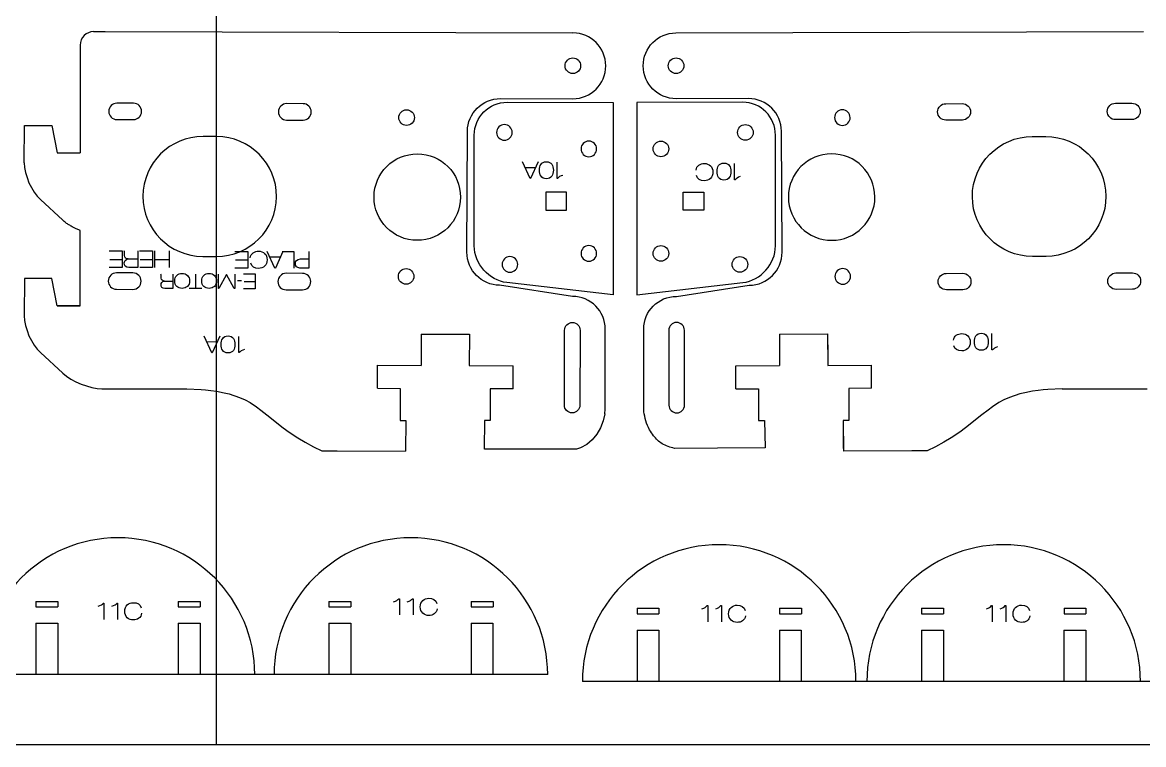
# Model space of a CAD drawing. Extents: x 0 to 610, y 0 to 305.
# Drawn here: x 269.4 to 474.3, y 0 to 131.9 of the extents above; entities that cross this region are included whole.
import ezdxf

# ---------------------------------------------------------------- set-up
doc = ezdxf.new("R2010")
doc.units = 0
doc.layers.add('CUTS', color=1, linetype='Continuous', true_color=0xff0000)
doc.layers.add('TEXT', color=5, linetype='Continuous', true_color=0x0000ff)
doc.layers.add('laser bed referance', color=3, linetype='Continuous', lineweight=25, true_color=0x00ff00)
doc.layers.add('Referance lines', color=2, linetype='Continuous', lineweight=25, true_color=0xffff00)

msp = doc.modelspace()

# ---------------------------------------------------------------- linework, layer by layer
at = {"layer": 'CUTS', "color": 1, "lineweight": 25, "true_color": 0xff0000}
for p, q in [((282.42, 130.23), (284.55, 130.23)), ((284.55, 130.23), (370, 130)), ((388.81, 130), (474.25, 130.23)), ((279.95, 127.77), (279.95, 108.07)), ((269.74, 106.26), (269.76, 113.1)), ((269.76, 113.1), (274.76, 113.09)), ((274.76, 113.09), (275.75, 108.07)), ((275.75, 108.07), (279.95, 108.07)), ((279.95, 80.12), (279.95, 93.9)), ((269.76, 85.15), (269.74, 78.31)), ((274.76, 85.14), (269.76, 85.15)), ((275.75, 80.12), (274.76, 85.14)), ((275.75, 80.12), (279.95, 80.12)), ((279.95, 80.12), (275.75, 80.12)), ((342.28, 74.99), (342.26, 69.25)), ((342.28, 74.99), (351.08, 74.97)), ((351.08, 74.97), (351.06, 69.22)), ((407.73, 74.97), (416.53, 75)), ((407.73, 74.97), (407.75, 69.22)), ((407.73, 74.97), (407.74, 71.02)), ((416.53, 75), (416.55, 69.25)), ((416.53, 75), (416.54, 71.06)), ((334.26, 65.08), (334.26, 69.28)), ((334.26, 69.28), (342.26, 69.25)), ((351.06, 69.22), (359.06, 69.2)), ((359.06, 65), (359.06, 69.2)), ((399.75, 69.2), (407.75, 69.22)), ((399.75, 65), (399.75, 69.2)), ((416.55, 69.25), (424.55, 69.28)), ((424.55, 65.08), (424.55, 69.28)), ((283.91, 64.99), (299.42, 64.98)), ((299.42, 64.98), (302.06, 64.86)), ((302.06, 64.86), (302.88, 64.79)), ((302.88, 64.79), (303.8, 64.7)), ((303.8, 64.7), (304.85, 64.55)), ((304.85, 64.55), (306.28, 64.27)), ((306.28, 64.27), (307.15, 64.06)), ((307.15, 64.06), (309.07, 63.42)), ((334.26, 65.08), (338.41, 65.06)), ((338.41, 65.06), (338.41, 59.22)), ((359.06, 65), (354.89, 65.01)), ((354.89, 65.01), (354.89, 59.17)), ((399.75, 65), (403.92, 65.01)), ((403.92, 65.01), (403.92, 59.17)), ((424.55, 65.08), (420.4, 65.06)), ((420.4, 65.06), (420.4, 59.21)), ((420.4, 65.06), (420.4, 59.22)), ((451.66, 64.06), (449.74, 63.42)), ((452.53, 64.27), (451.66, 64.06)), ((453.96, 64.55), (452.53, 64.27)), ((455.01, 64.7), (453.96, 64.55)), ((455.93, 64.79), (455.01, 64.7)), ((456.75, 64.86), (455.93, 64.79)), ((459.39, 64.98), (456.75, 64.86)), ((459.39, 64.98), (474.9, 64.99)), ((309.07, 63.42), (310.08, 62.96)), ((310.08, 62.96), (311.01, 62.46)), ((311.01, 62.46), (312.16, 61.71)), ((312.16, 61.71), (312.98, 61.11)), ((446.65, 61.71), (445.83, 61.11)), ((447.8, 62.46), (446.65, 61.71)), ((448.73, 62.96), (447.8, 62.46)), ((449.74, 63.42), (448.73, 62.96)), ((312.98, 61.11), (314.07, 60.25)), ((314.07, 60.25), (317.07, 57.85)), ((375.8, 60.4), (375.51, 59.12)), ((375.8, 60.4), (375.85, 61.24)), ((382.97, 60.81), (382.96, 61.24)), ((444.73, 60.25), (441.74, 57.85)), ((445.83, 61.11), (444.73, 60.25)), ((317.07, 57.85), (318.12, 57.08)), ((338.41, 59.22), (339.44, 59.21)), ((339.44, 59.21), (339.39, 53.59)), ((353.84, 59.17), (353.79, 53.95)), ((354.89, 59.17), (353.84, 59.17)), ((375.02, 57.87), (374.33, 56.69)), ((375.51, 59.12), (375.02, 57.87)), ((403.92, 59.17), (404.97, 59.17)), ((404.97, 59.17), (405.1, 54.21)), ((419.37, 59.19), (419.35, 54.09)), ((420.4, 59.22), (419.37, 59.21)), ((420.4, 59.21), (419.37, 59.19)), ((419.37, 59.21), (419.42, 53.59)), ((441.74, 57.85), (440.68, 57.08)), ((318.12, 57.08), (319.72, 56.02)), ((319.72, 56.02), (321.08, 55.21)), ((373.49, 55.65), (372.5, 54.81)), ((374.33, 56.69), (373.49, 55.65)), ((439.09, 56.02), (437.73, 55.21)), ((440.68, 57.08), (439.09, 56.02)), ((321.08, 55.21), (322.59, 54.39)), ((322.59, 54.39), (324.09, 53.66)), ((324.09, 53.66), (326.91, 53.65)), ((326.91, 53.65), (339.39, 53.59)), ((370.62, 53.98), (353.81, 53.94)), ((371.4, 54.21), (370.62, 53.98)), ((372.5, 54.81), (371.4, 54.21)), ((396.4, 54.14), (388.56, 54.1)), ((405.1, 54.21), (396.4, 54.14)), ((431.9, 53.65), (419.42, 53.59)), ((434.72, 53.66), (431.9, 53.65)), ((436.22, 54.39), (434.72, 53.66)), ((437.73, 55.21), (436.22, 54.39)), ((271.86, 26.16), (271.86, 25.15)), ((271.86, 26.16), (275.86, 26.16)), ((271.86, 25.15), (275.86, 25.15)), ((275.86, 26.16), (275.86, 25.15)), ((297.89, 26.16), (297.89, 25.15)), ((297.89, 26.16), (301.89, 26.16)), ((297.89, 25.15), (301.89, 25.15)), ((301.89, 26.16), (301.89, 25.15)), ((325.38, 26.16), (329.38, 26.16)), ((325.38, 26.16), (325.38, 25.16)), ((325.38, 25.16), (329.38, 25.16)), ((329.38, 26.16), (329.38, 25.16)), ((351.41, 26.16), (355.41, 26.16)), ((351.41, 26.16), (351.41, 25.16)), ((351.41, 25.16), (355.41, 25.16)), ((355.41, 26.16), (355.41, 25.16)), ((381.71, 24.89), (385.71, 24.89)), ((381.71, 24.89), (381.71, 23.89)), ((385.71, 24.89), (385.71, 23.89)), ((407.74, 24.89), (411.74, 24.89)), ((407.74, 24.89), (407.74, 23.89)), ((411.74, 24.89), (411.74, 23.89)), ((433.69, 24.89), (437.69, 24.89)), ((433.69, 24.89), (433.69, 23.89)), ((437.69, 24.89), (437.69, 23.89)), ((459.72, 24.89), (463.72, 24.89)), ((459.72, 24.89), (459.72, 23.89)), ((463.72, 24.89), (463.72, 23.89)), ((381.71, 23.89), (385.71, 23.89)), ((407.74, 23.89), (411.74, 23.89)), ((433.69, 23.89), (437.69, 23.89)), ((459.72, 23.89), (463.72, 23.89)), ((271.86, 22.16), (271.86, 12.75)), ((271.86, 22.16), (275.86, 22.16)), ((275.86, 22.16), (275.86, 12.75)), ((297.86, 22.16), (297.86, 12.75)), ((297.86, 22.16), (301.86, 22.16)), ((301.86, 22.16), (301.86, 12.75)), ((325.38, 22.16), (325.38, 12.75)), ((325.38, 22.16), (329.38, 22.16)), ((329.38, 22.16), (329.38, 12.75)), ((351.38, 22.16), (355.38, 22.16)), ((351.38, 22.16), (351.38, 12.75)), ((355.38, 22.16), (355.38, 12.75)), ((381.71, 20.89), (385.71, 20.89)), ((381.71, 20.89), (381.71, 11.48)), ((385.71, 20.89), (385.71, 11.48)), ((407.71, 20.89), (411.71, 20.89)), ((407.71, 20.89), (407.71, 11.48)), ((411.71, 20.89), (411.71, 11.48)), ((433.69, 20.89), (437.69, 20.89)), ((433.69, 20.89), (433.69, 11.48)), ((437.69, 20.89), (437.69, 11.48)), ((459.69, 20.89), (463.69, 20.89)), ((459.69, 20.89), (459.69, 11.48)), ((463.69, 20.89), (463.69, 11.48)), ((365.38, 12.77), (157.03, 12.77)), ((580.06, 11.5), (371.71, 11.5))]:
    msp.add_line(p, q, dxfattribs=at)
for points in [[(289.69, 117.16), (286.68, 117.16), (286.68, 117.16)], [(320.69, 117.07), (317.68, 117.08), (317.68, 117.08)], [(356.74, 118), (369.97, 117.98)], [(357.96, 117.32), (377.33, 117.26), (377.33, 82.15), (357.93, 84.39)], [(401.01, 117.32), (381.64, 117.26), (381.64, 82.15), (401.04, 84.39)], [(402.07, 118), (388.84, 117.98)], [(438.12, 117.07), (441.13, 117.08), (441.13, 117.08)], [(469.12, 117.15), (472.13, 117.16), (472.13, 117.16)], [(286.67, 114.16), (289.68, 114.16)], [(317.67, 114.08), (320.68, 114.07)], [(441.14, 114.08), (438.13, 114.07)], [(472.14, 114.16), (469.13, 114.15)], [(304.91, 111.06), (302.41, 111.07), (302.41, 111.07)], [(350.62, 89.92), (350.72, 112.02)], [(351.97, 91.09), (351.97, 111.3), (351.97, 111.3)], [(407, 91.09), (407, 111.3), (407, 111.3)], [(408.19, 89.92), (408.09, 112.02)], [(453.89, 111.06), (456.39, 111.07), (456.39, 111.07)], [(368.84, 100.18), (368.84, 100.9), (365.04, 100.9), (365.04, 97.6), (368.84, 97.6), (368.84, 100.18), (368.84, 100.18)], [(390.12, 100.18), (390.12, 100.9), (393.92, 100.9), (393.92, 97.6), (390.12, 97.6), (390.12, 100.18), (390.12, 100.18)], [(272.68, 99.55), (276.76, 95.79)], [(302.35, 89.17), (304.85, 89.16)], [(456.45, 89.17), (453.95, 89.16)], [(289.6, 86.16), (286.59, 86.16), (286.59, 86.16)], [(320.6, 86.07), (317.59, 86.08), (317.59, 86.08)], [(438.21, 86.07), (441.22, 86.08), (441.22, 86.08)], [(469.21, 86.15), (472.22, 86.16), (472.22, 86.16)], [(286.58, 83.16), (289.59, 83.15)], [(317.58, 83.08), (320.59, 83.07)], [(369.91, 81.87), (356.6, 83.91)], [(388.9, 81.87), (402.21, 83.91)], [(441.23, 83.08), (438.22, 83.07)], [(472.23, 83.16), (469.22, 83.15)], [(375.85, 61.24), (375.89, 75.86)], [(382.96, 61.24), (382.92, 75.86)], [(368.42, 62.01), (368.46, 75.68)], [(371.31, 75.67), (371.27, 62.01), (371.27, 62.01)], [(387.5, 75.67), (387.54, 62), (387.54, 62)], [(390.39, 62.01), (390.35, 75.68)], [(272.68, 71.6), (276.76, 67.84)]]:
    msp.add_lwpolyline(points, dxfattribs=at)
for points in [[(282.42, 130.23), (281.06, 130.23), (279.95, 129.13), (279.95, 127.77)], [(375.98, 123.97), (375.99, 127.28), (373.31, 129.99), (370, 130)], [(382.83, 123.97), (382.82, 127.28), (385.5, 129.99), (388.81, 130)], [(368.55, 124), (368.55, 124.79), (369.19, 125.42), (369.97, 125.42)], [(369.97, 125.42), (370.76, 125.42), (371.4, 124.79), (371.4, 124)], [(387.41, 124), (387.41, 124.79), (388.05, 125.42), (388.84, 125.42)], [(388.84, 125.42), (389.62, 125.42), (390.26, 124.79), (390.26, 124)], [(369.97, 122.57), (369.19, 122.57), (368.55, 123.21), (368.55, 124)], [(371.4, 124), (371.4, 123.21), (370.76, 122.57), (369.97, 122.57)], [(369.97, 117.98), (373.28, 117.98), (375.97, 120.65), (375.98, 123.97)], [(388.84, 117.98), (385.53, 117.98), (382.83, 120.65), (382.83, 123.97)], [(388.84, 122.57), (388.05, 122.57), (387.41, 123.21), (387.41, 124)], [(390.26, 124), (390.26, 123.21), (389.62, 122.57), (388.84, 122.57)], [(286.68, 117.16), (285.85, 117.17), (285.17, 116.5), (285.17, 115.67)], [(291.18, 115.65), (291.18, 116.48), (290.52, 117.15), (289.69, 117.16)], [(317.68, 117.08), (316.85, 117.08), (316.17, 116.41), (316.17, 115.58)], [(322.18, 115.57), (322.18, 116.39), (321.51, 117.07), (320.69, 117.07)], [(350.72, 112.02), (350.73, 115.33), (353.42, 118.01), (356.74, 118)], [(351.97, 111.3), (351.96, 114.62), (354.64, 117.31), (357.96, 117.32)], [(407, 111.3), (407, 114.62), (404.32, 117.31), (401.01, 117.32)], [(408.09, 112.02), (408.08, 115.33), (405.39, 118.01), (402.07, 118)], [(436.63, 115.56), (436.62, 116.39), (437.29, 117.07), (438.12, 117.07)], [(441.13, 117.08), (441.96, 117.08), (442.63, 116.41), (442.64, 115.58)], [(467.63, 115.65), (467.62, 116.48), (468.29, 117.15), (469.12, 117.15)], [(472.13, 117.16), (472.96, 117.17), (473.63, 116.49), (473.64, 115.67)], [(285.17, 115.67), (285.17, 114.84), (285.84, 114.17), (286.67, 114.16)], [(289.68, 114.16), (290.51, 114.15), (291.18, 114.82), (291.18, 115.65)], [(316.17, 115.58), (316.17, 114.75), (316.84, 114.08), (317.67, 114.08)], [(320.68, 114.07), (321.51, 114.07), (322.18, 114.74), (322.18, 115.57)], [(338.17, 114.53), (338.17, 115.32), (338.81, 115.95), (339.59, 115.95)], [(339.59, 115.95), (340.38, 115.95), (341.02, 115.31), (341.02, 114.52)], [(419.21, 115.95), (418.43, 115.94), (417.79, 115.31), (417.79, 114.52)], [(420.64, 114.53), (420.64, 115.31), (420, 115.95), (419.21, 115.95)], [(438.13, 114.07), (437.3, 114.07), (436.63, 114.74), (436.63, 115.56)], [(442.64, 115.58), (442.64, 114.75), (441.97, 114.08), (441.14, 114.08)], [(469.13, 114.15), (468.3, 114.15), (467.63, 114.82), (467.63, 115.65)], [(473.64, 115.67), (473.64, 114.84), (472.97, 114.16), (472.14, 114.16)], [(339.59, 113.1), (338.8, 113.1), (338.16, 113.74), (338.17, 114.53)], [(341.02, 114.52), (341.01, 113.73), (340.37, 113.1), (339.59, 113.1)], [(357.47, 113.24), (356.68, 113.24), (356.05, 112.6), (356.05, 111.81)], [(358.9, 111.81), (358.9, 112.6), (358.26, 113.24), (357.47, 113.24)], [(400.07, 111.81), (400.07, 112.6), (400.71, 113.24), (401.49, 113.24)], [(401.49, 113.24), (402.28, 113.24), (402.92, 112.6), (402.92, 111.81)], [(417.79, 114.52), (417.8, 113.73), (418.44, 113.1), (419.22, 113.1)], [(419.22, 113.1), (420.01, 113.1), (420.65, 113.74), (420.64, 114.53)], [(302.41, 111.07), (296.37, 111.09), (291.45, 106.2), (291.43, 100.15)], [(315.84, 100.08), (315.85, 106.13), (310.96, 111.05), (304.91, 111.06)], [(356.05, 111.81), (356.05, 111.03), (356.68, 110.39), (357.47, 110.39)], [(357.47, 110.39), (358.26, 110.39), (358.9, 111.03), (358.9, 111.81)], [(401.49, 110.39), (400.71, 110.39), (400.07, 111.03), (400.07, 111.81)], [(402.92, 111.81), (402.92, 111.03), (402.28, 110.39), (401.49, 110.39)], [(442.97, 100.08), (442.96, 106.13), (447.85, 111.05), (453.89, 111.06)], [(456.39, 111.07), (462.44, 111.09), (467.36, 106.2), (467.37, 100.15)], [(372.89, 110.24), (372.11, 110.24), (371.47, 109.6), (371.47, 108.81)], [(371.47, 108.81), (371.47, 108.03), (372.11, 107.39), (372.89, 107.39)], [(374.32, 108.81), (374.32, 109.6), (373.68, 110.24), (372.89, 110.24)], [(372.89, 107.39), (373.68, 107.39), (374.32, 108.03), (374.32, 108.81)], [(384.65, 108.81), (384.65, 109.6), (385.28, 110.24), (386.07, 110.24)], [(386.07, 107.39), (385.28, 107.39), (384.65, 108.03), (384.65, 108.81)], [(386.07, 110.24), (386.86, 110.24), (387.5, 109.6), (387.5, 108.81)], [(387.5, 108.81), (387.5, 108.03), (386.86, 107.39), (386.07, 107.39)], [(333.65, 100.03), (333.66, 104.4), (337.21, 107.92), (341.57, 107.91)], [(341.57, 107.91), (345.94, 107.9), (349.46, 104.35), (349.45, 99.99)], [(417.24, 107.91), (412.87, 107.9), (409.35, 104.35), (409.36, 99.99)], [(425.16, 100.03), (425.15, 104.4), (421.6, 107.92), (417.24, 107.91)], [(269.74, 106.26), (269.74, 104.06), (271.06, 101.04), (272.68, 99.55)], [(291.43, 100.15), (291.42, 94.1), (296.31, 89.19), (302.35, 89.17)], [(304.85, 89.16), (310.9, 89.15), (315.82, 94.04), (315.84, 100.08)], [(341.53, 92.11), (337.17, 92.12), (333.64, 95.67), (333.65, 100.03)], [(349.45, 99.99), (349.44, 95.63), (345.89, 92.1), (341.53, 92.11)], [(409.36, 99.99), (409.37, 95.63), (412.92, 92.1), (417.28, 92.11)], [(417.28, 92.11), (421.64, 92.12), (425.17, 95.67), (425.16, 100.03)], [(453.95, 89.16), (447.91, 89.15), (442.99, 94.04), (442.97, 100.08)], [(467.37, 100.15), (467.39, 94.1), (462.5, 89.19), (456.45, 89.17)], [(357.93, 84.39), (354.65, 84.77), (351.97, 87.79), (351.97, 91.09)], [(372.89, 91.14), (372.11, 91.14), (371.47, 90.5), (371.47, 89.71)], [(374.32, 89.71), (374.32, 90.5), (373.68, 91.14), (372.89, 91.14)], [(384.65, 89.71), (384.65, 90.5), (385.28, 91.14), (386.07, 91.14)], [(386.07, 91.14), (386.86, 91.14), (387.5, 90.5), (387.5, 89.71)], [(401.04, 84.39), (404.31, 84.77), (407, 87.79), (407, 91.09)], [(356.6, 83.91), (353.29, 83.92), (350.61, 86.61), (350.62, 89.92)], [(358.47, 89.14), (357.68, 89.14), (357.05, 88.5), (357.05, 87.71)], [(359.9, 87.71), (359.9, 88.5), (359.26, 89.14), (358.47, 89.14)], [(371.47, 89.71), (371.47, 88.93), (372.11, 88.29), (372.89, 88.29)], [(372.89, 88.29), (373.68, 88.29), (374.32, 88.93), (374.32, 89.71)], [(386.07, 88.29), (385.28, 88.29), (384.65, 88.93), (384.65, 89.71)], [(387.5, 89.71), (387.5, 88.93), (386.86, 88.29), (386.07, 88.29)], [(399.07, 87.71), (399.07, 88.5), (399.71, 89.14), (400.49, 89.14)], [(400.49, 89.14), (401.28, 89.14), (401.92, 88.5), (401.92, 87.71)], [(402.21, 83.91), (405.52, 83.92), (408.2, 86.61), (408.19, 89.92)], [(286.59, 86.16), (285.76, 86.17), (285.09, 85.5), (285.09, 84.67)], [(291.1, 84.65), (291.1, 85.48), (290.43, 86.15), (289.6, 86.16)], [(317.59, 86.08), (316.76, 86.08), (316.09, 85.41), (316.09, 84.58)], [(322.1, 84.57), (322.1, 85.4), (321.43, 86.07), (320.6, 86.07)], [(338.09, 85.52), (338.09, 86.31), (338.73, 86.95), (339.52, 86.94)], [(339.52, 86.94), (340.3, 86.94), (340.94, 86.3), (340.94, 85.52)], [(357.05, 87.71), (357.05, 86.93), (357.68, 86.29), (358.47, 86.29)], [(358.47, 86.29), (359.26, 86.29), (359.9, 86.93), (359.9, 87.71)], [(400.49, 86.29), (399.71, 86.29), (399.07, 86.93), (399.07, 87.71)], [(401.92, 87.71), (401.92, 86.93), (401.28, 86.29), (400.49, 86.29)], [(419.29, 86.94), (418.51, 86.94), (417.87, 86.3), (417.87, 85.51)], [(420.72, 85.52), (420.72, 86.31), (420.08, 86.94), (419.29, 86.94)], [(436.71, 84.57), (436.71, 85.39), (437.38, 86.07), (438.21, 86.07)], [(441.22, 86.08), (442.05, 86.08), (442.72, 85.41), (442.72, 84.58)], [(467.71, 84.65), (467.71, 85.48), (468.38, 86.15), (469.21, 86.15)], [(472.22, 86.16), (473.04, 86.17), (473.72, 85.49), (473.72, 84.67)], [(285.09, 84.67), (285.09, 83.84), (285.76, 83.17), (286.58, 83.16)], [(289.59, 83.15), (290.42, 83.15), (291.1, 83.82), (291.1, 84.65)], [(316.09, 84.58), (316.09, 83.75), (316.75, 83.08), (317.58, 83.08)], [(320.59, 83.07), (321.42, 83.07), (322.1, 83.74), (322.1, 84.57)], [(339.51, 84.09), (338.72, 84.1), (338.08, 84.74), (338.09, 85.52)], [(340.94, 85.52), (340.93, 84.73), (340.29, 84.09), (339.51, 84.09)], [(417.87, 85.51), (417.87, 84.73), (418.51, 84.09), (419.3, 84.09)], [(419.3, 84.09), (420.09, 84.1), (420.72, 84.74), (420.72, 85.52)], [(438.22, 83.07), (437.39, 83.07), (436.71, 83.74), (436.71, 84.57)], [(442.72, 84.58), (442.72, 83.75), (442.05, 83.08), (441.23, 83.08)], [(469.22, 83.15), (468.39, 83.15), (467.71, 83.82), (467.71, 84.65)], [(473.72, 84.67), (473.72, 83.84), (473.05, 83.16), (472.23, 83.16)], [(375.89, 75.86), (375.9, 79.17), (373.22, 81.87), (369.91, 81.87)], [(382.92, 75.86), (382.91, 79.17), (385.59, 81.87), (388.9, 81.87)], [(269.74, 78.31), (269.74, 76.11), (271.06, 73.09), (272.68, 71.6)], [(368.46, 75.68), (368.46, 76.46), (369.1, 77.1), (369.89, 77.1)], [(369.89, 77.1), (370.67, 77.1), (371.31, 76.46), (371.31, 75.67)], [(388.92, 77.1), (388.13, 77.09), (387.5, 76.46), (387.5, 75.67)], [(390.35, 75.68), (390.35, 76.46), (389.71, 77.1), (388.92, 77.1)], [(276.76, 67.84), (278.38, 66.35), (281.71, 65), (283.91, 64.99)], [(369.84, 60.58), (369.06, 60.59), (368.42, 61.23), (368.42, 62.01)], [(371.27, 62.01), (371.27, 61.22), (370.63, 60.58), (369.84, 60.58)], [(387.54, 62), (387.54, 61.22), (388.18, 60.58), (388.97, 60.58)], [(388.97, 60.58), (389.75, 60.59), (390.39, 61.23), (390.39, 62.01)], [(286.86, 37.77), (273.06, 37.77), (261.86, 26.57), (261.86, 12.77)], [(311.86, 12.77), (311.86, 26.57), (300.67, 37.77), (286.86, 37.77)], [(340.38, 37.77), (326.57, 37.77), (315.38, 26.57), (315.38, 12.77)], [(365.38, 12.77), (365.38, 26.57), (354.18, 37.77), (340.38, 37.77)], [(396.71, 36.5), (382.9, 36.5), (371.71, 25.31), (371.71, 11.5)], [(421.71, 11.5), (421.71, 25.31), (410.52, 36.5), (396.71, 36.5)], [(448.69, 36.5), (434.88, 36.5), (423.69, 25.31), (423.69, 11.5)], [(473.69, 11.5), (473.69, 25.31), (462.49, 36.5), (448.69, 36.5)]]:
    msp.add_open_spline(points, degree=3, dxfattribs=at)
for points, knots in [([(279.95, 93.9), (279.77, 93.97), (279.45, 94.1), (278.97, 94.36), (278.45, 94.6), (277.91, 94.94), (277.31, 95.3), (276.96, 95.62), (276.76, 95.79)], [0, 0, 0, 0, 0.56996, 1.043889, 1.636262, 2.295042, 2.956349, 3.722256, 3.722256, 3.722256, 3.722256]), ([(388.56, 54.1), (387.76, 54.31), (386.27, 54.72), (384.85, 56.18), (383.88, 57.62), (383.22, 59.1), (383.05, 60.25), (382.97, 60.81)], [0, 0, 0, 0, 2.433095, 4.57217, 5.897493, 7.664195, 9.361944, 9.361944, 9.361944, 9.361944])]:
    msp.add_open_spline(points, degree=3, knots=knots, dxfattribs=at)
at = {"layer": 'laser bed referance'}
msp.add_line((0, 0), (609.6, 0), dxfattribs=at)
at = {"layer": 'Referance lines'}
msp.add_line((304.8, 304.8), (304.8, 0), dxfattribs=at)
at = {"layer": 'TEXT', "color": 5, "lineweight": 25, "true_color": 0x0000ff}
for points in [[(363.66, 106.42), (362.26, 103.4), (362.15, 103.4), (360.77, 106.42)], [(361.23, 105.42), (363.2, 105.42)], [(367.19, 103.42), (367.08, 103.42), (367.08, 106.4)], [(399.63, 103.18), (399.52, 103.18), (399.52, 106.15)], [(285.23, 90.17), (287.61, 90.17), (287.61, 87.15), (285.25, 87.15)], [(290.5, 90.17), (290.5, 87.15), (288.84, 87.15)], [(290.8, 90.17), (293.18, 90.17), (293.18, 87.15), (290.83, 87.15)], [(293.62, 87.15), (293.62, 90.17)], [(296.21, 90.17), (296.21, 87.15)], [(287.61, 88.56), (285.35, 88.56)], [(288.73, 88.7), (288.73, 88.7), (290.5, 88.71)], [(293.18, 88.56), (290.93, 88.56)], [(296.21, 88.56), (293.62, 88.56)], [(308.19, 90.07), (310.56, 90.07), (310.56, 87.05), (308.21, 87.05)], [(310.56, 88.46), (308.31, 88.46)], [(317.01, 90.07), (315.62, 87.05), (315.51, 87.05), (314.12, 90.07)], [(314.58, 89.07), (316.55, 89.07)], [(316.86, 90.07), (318.98, 90.07), (318.98, 87.05)], [(321.74, 90.07), (321.74, 87.05), (320.12, 87.05)], [(320.24, 88.7), (321.74, 88.7)], [(295.35, 84.66), (295.36, 84.67), (296.89, 84.67)], [(296.89, 85.94), (296.89, 83.32), (295.45, 83.32)], [(301.02, 85.94), (301.02, 83.32)], [(308.19, 85.94), (308.19, 83.32), (308.07, 83.32), (306.69, 85.86), (306.68, 85.86), (305.32, 83.32), (305.2, 83.32), (305.2, 85.94)], [(309.42, 84.69), (308.72, 84.69)], [(309.8, 86), (311.95, 86), (311.95, 83.26), (309.82, 83.26)], [(311.95, 84.53), (309.91, 84.53)], [(302.16, 83.32), (299.9, 83.32)], [(305.49, 74.59), (304.1, 71.57), (303.99, 71.57), (302.61, 74.59)], [(309.02, 71.59), (308.92, 71.59), (308.92, 74.57)], [(446.65, 72.09), (446.54, 72.09), (446.54, 75.07)], [(303.06, 73.6), (305.04, 73.59)], [(338.17, 26.65), (338.28, 26.65), (338.28, 23.67)], [(340.67, 26.65), (340.78, 26.65), (340.78, 23.67)], [(284.19, 25.83), (284.3, 25.83), (284.3, 22.85)], [(286.69, 25.83), (286.8, 25.83), (286.8, 22.85)], [(394.51, 25.38), (394.62, 25.38), (394.62, 22.4)], [(397.01, 25.38), (397.12, 25.38), (397.12, 22.4)], [(446.49, 25.38), (446.59, 25.38), (446.59, 22.4)], [(448.99, 25.38), (449.1, 25.38), (449.1, 22.4)]]:
    msp.add_lwpolyline(points, dxfattribs=at)
for points in [[(363.88, 104.91), (363.88, 105.75), (364.21, 106.47), (365.14, 106.47)], [(365.14, 103.35), (364.21, 103.35), (363.88, 104.07), (363.88, 104.91)], [(365.14, 106.47), (366.07, 106.47), (366.41, 105.75), (366.41, 104.91)], [(366.41, 104.91), (366.41, 104.07), (366.07, 103.35), (365.14, 103.35)], [(392.48, 104.94), (392.57, 105.75), (393.3, 106.15), (394, 106.15)], [(394, 106.15), (394.86, 106.15), (395.56, 105.58), (395.56, 104.58)], [(395.56, 104.58), (395.56, 103.58), (394.86, 103), (394, 103)], [(396.32, 104.67), (396.32, 105.5), (396.65, 106.22), (397.58, 106.22)], [(397.58, 103.11), (396.65, 103.11), (396.32, 103.83), (396.32, 104.67)], [(397.58, 106.22), (398.51, 106.22), (398.85, 105.5), (398.85, 104.67)], [(398.85, 104.67), (398.85, 103.83), (398.51, 103.11), (397.58, 103.11)], [(368.13, 103.98), (367.67, 103.87), (367.37, 103.63), (367.19, 103.42)], [(394, 103), (393.28, 103), (392.72, 103.29), (392.56, 103.95)], [(400.57, 103.74), (400.12, 103.62), (399.81, 103.38), (399.63, 103.18)], [(288.06, 89.34), (288.06, 89.45), (288.05, 90.05), (287.99, 90.17)], [(311.03, 88.93), (311.12, 89.73), (311.85, 90.14), (312.55, 90.14)], [(312.55, 90.14), (313.41, 90.14), (314.12, 89.56), (314.12, 88.56)], [(288.01, 87.98), (288.01, 88.26), (288.2, 88.67), (288.73, 88.7)], [(288.73, 88.7), (288.26, 88.71), (288.06, 88.93), (288.06, 89.34)], [(314.12, 88.56), (314.12, 87.56), (313.41, 86.98), (312.55, 86.98)], [(319.28, 87.88), (319.28, 88.28), (319.49, 88.7), (320.24, 88.7)], [(288.84, 87.15), (288.23, 87.15), (288.01, 87.44), (288.01, 87.98)], [(297.23, 84.69), (297.23, 85.55), (297.84, 86.05), (298.59, 86.05)], [(298.59, 86.05), (299.34, 86.05), (299.95, 85.55), (299.95, 84.69)], [(302.16, 84.69), (302.16, 85.55), (302.77, 86.05), (303.52, 86.05)], [(303.52, 86.05), (304.26, 86.05), (304.87, 85.55), (304.87, 84.69)], [(312.55, 86.98), (311.83, 86.98), (311.27, 87.28), (311.11, 87.93)], [(320.12, 87.05), (319.48, 87.05), (319.28, 87.42), (319.28, 87.88)], [(294.78, 85.22), (294.78, 85.31), (294.77, 85.83), (294.72, 85.94)], [(294.73, 84.03), (294.73, 84.28), (294.9, 84.63), (295.35, 84.66)], [(295.45, 83.32), (294.93, 83.32), (294.73, 83.57), (294.73, 84.03)], [(295.36, 84.67), (294.95, 84.67), (294.78, 84.86), (294.78, 85.22)], [(298.59, 83.32), (297.84, 83.32), (297.23, 83.82), (297.23, 84.69)], [(299.95, 84.69), (299.95, 83.82), (299.34, 83.32), (298.59, 83.32)], [(303.52, 83.32), (302.77, 83.32), (302.16, 83.82), (302.16, 84.69)], [(304.87, 84.69), (304.87, 83.82), (304.26, 83.32), (303.52, 83.32)], [(305.71, 73.08), (305.71, 73.92), (306.04, 74.64), (306.98, 74.64)], [(306.98, 74.64), (307.91, 74.64), (308.24, 73.92), (308.24, 73.08)], [(439.5, 73.86), (439.59, 74.67), (440.32, 75.07), (441.02, 75.07)], [(441.02, 75.07), (441.88, 75.07), (442.58, 74.49), (442.58, 73.5)], [(443.34, 73.58), (443.34, 74.42), (443.67, 75.14), (444.6, 75.14)], [(444.6, 75.14), (445.53, 75.14), (445.87, 74.42), (445.87, 73.58)], [(306.98, 71.53), (306.04, 71.53), (305.71, 72.24), (305.71, 73.08)], [(308.24, 73.08), (308.24, 72.24), (307.91, 71.53), (306.98, 71.53)], [(309.96, 72.16), (309.51, 72.04), (309.2, 71.8), (309.02, 71.59)], [(441.02, 71.92), (440.3, 71.92), (439.73, 72.21), (439.57, 72.86)], [(442.58, 73.5), (442.58, 72.5), (441.88, 71.92), (441.02, 71.92)], [(444.6, 72.03), (443.67, 72.03), (443.34, 72.75), (443.34, 73.58)], [(445.87, 73.58), (445.87, 72.75), (445.53, 72.03), (444.6, 72.03)], [(447.59, 72.66), (447.13, 72.54), (446.83, 72.3), (446.65, 72.09)], [(337.23, 26.08), (337.69, 26.2), (338, 26.44), (338.17, 26.65)], [(339.73, 26.08), (340.19, 26.2), (340.5, 26.44), (340.67, 26.65)], [(342.1, 25.16), (342.1, 26.15), (342.8, 26.73), (343.66, 26.73)], [(343.66, 26.73), (344.38, 26.73), (344.95, 26.44), (345.11, 25.79)], [(283.25, 25.27), (283.71, 25.38), (284.01, 25.62), (284.19, 25.83)], [(285.75, 25.27), (286.21, 25.38), (286.51, 25.62), (286.69, 25.83)], [(288.11, 24.34), (288.11, 25.34), (288.81, 25.92), (289.68, 25.92)], [(289.68, 25.92), (290.39, 25.92), (290.96, 25.63), (291.12, 24.97)], [(343.66, 23.58), (342.8, 23.58), (342.1, 24.16), (342.1, 25.16)], [(345.18, 24.79), (345.09, 23.98), (344.36, 23.58), (343.66, 23.58)], [(393.57, 24.81), (394.03, 24.93), (394.33, 25.17), (394.51, 25.38)], [(396.07, 24.81), (396.53, 24.93), (396.83, 25.17), (397.01, 25.38)], [(398.43, 23.89), (398.43, 24.89), (399.13, 25.47), (400, 25.47)], [(400, 25.47), (400.71, 25.47), (401.28, 25.18), (401.44, 24.52)], [(445.55, 24.81), (446, 24.93), (446.31, 25.17), (446.49, 25.38)], [(448.05, 24.81), (448.5, 24.93), (448.81, 25.17), (448.99, 25.38)], [(450.41, 23.89), (450.41, 24.89), (451.11, 25.47), (451.97, 25.47)], [(451.97, 25.47), (452.69, 25.47), (453.26, 25.18), (453.42, 24.52)], [(289.68, 22.76), (288.81, 22.76), (288.11, 23.34), (288.11, 24.34)], [(291.19, 23.98), (291.1, 23.17), (290.38, 22.76), (289.68, 22.76)], [(400, 22.31), (399.13, 22.31), (398.43, 22.89), (398.43, 23.89)], [(401.51, 23.52), (401.42, 22.72), (400.7, 22.31), (400, 22.31)], [(451.97, 22.31), (451.11, 22.31), (450.41, 22.89), (450.41, 23.89)], [(453.49, 23.52), (453.4, 22.72), (452.67, 22.31), (451.97, 22.31)]]:
    msp.add_open_spline(points, degree=3, dxfattribs=at)

doc.saveas('drawing.dxf')
